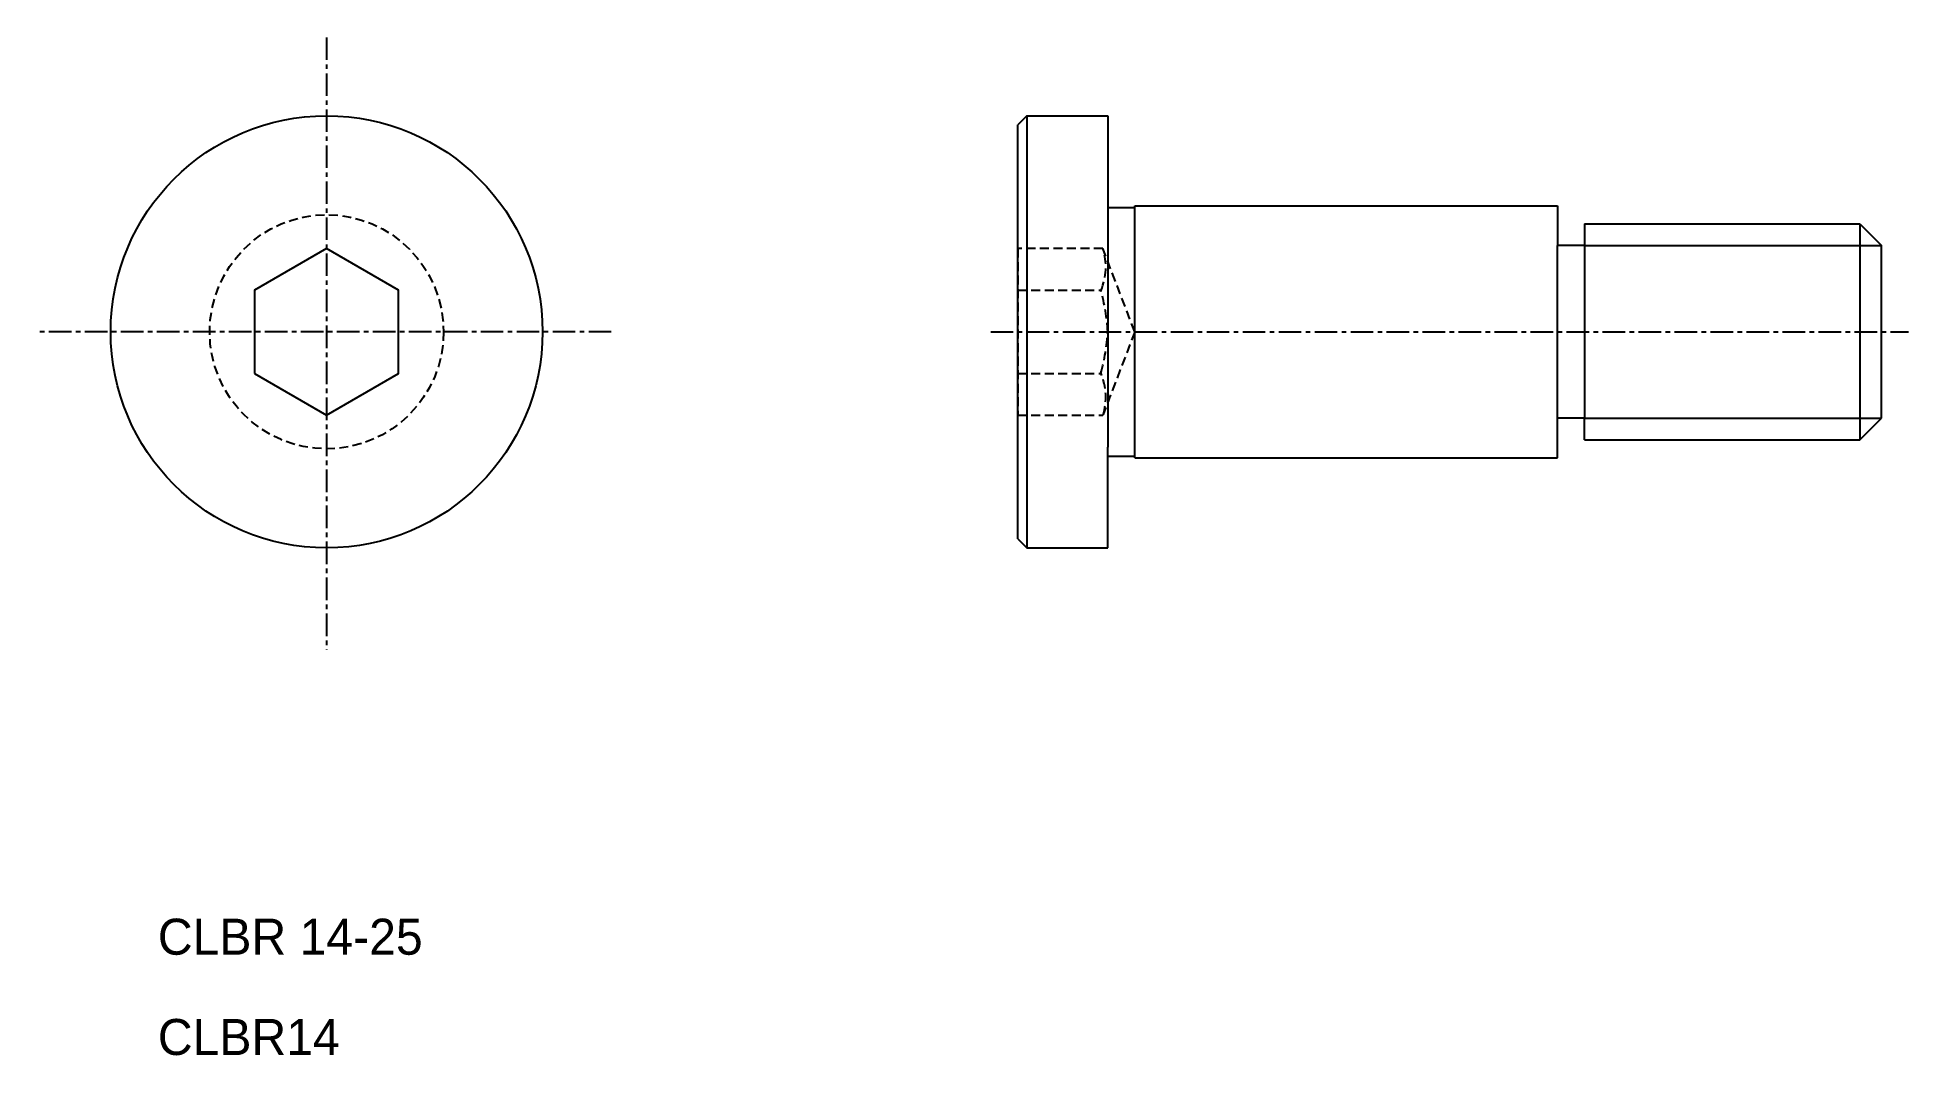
# Model space of a CAD drawing. Extents: x 89 to 193, y 28 to 84.
import ezdxf

# ---------------------------------------------------------------- set-up
doc = ezdxf.new("R2010")
doc.units = 0
doc.linetypes.add('CENTER', pattern=[2, 1.25, -0.25, 0.25, -0.25])
doc.linetypes.add('DASHED', pattern=[0.75, 0.5, -0.25])
doc.layers.get('0').update_dxf_attribs({"linetype": 'CONTINUOUS'})
doc.layers.add('CENTER', color=1, linetype='CENTER')

msp = doc.modelspace()

# ---------------------------------------------------------------- linework, layer by layer
for p, q in [((144.05, 79.87), (143.55, 79.37)), ((143.55, 56.37), (143.55, 79.37)), ((144.05, 79.87), (144.05, 55.87)), ((144.05, 79.87), (148.55, 79.87)), ((148.55, 79.87), (148.55, 74.27)), ((148.55, 74.77), (150.05, 74.77)), ((148.55, 74.27), (148.55, 61.47)), ((150.05, 74.87), (173.55, 74.87)), ((150.05, 60.87), (150.05, 74.87)), ((173.55, 74.87), (173.55, 72.67)), ((175.05, 73.87), (190.35, 73.87)), ((175.05, 73.87), (175.05, 72.67)), ((190.35, 73.87), (190.35, 61.87)), ((190.35, 73.87), (191.55, 72.67)), ((175.05, 72.67), (173.55, 72.67)), ((173.55, 63.07), (173.55, 72.67)), ((175.05, 72.67), (175.05, 63.07)), ((191.55, 63.07), (191.55, 72.67)), ((175.05, 63.07), (173.55, 63.07)), ((173.55, 60.87), (173.55, 63.07)), ((175.05, 61.87), (175.05, 63.07)), ((190.35, 61.87), (191.55, 63.07)), ((148.55, 55.87), (148.55, 61.47)), ((175.05, 61.87), (190.35, 61.87)), ((148.55, 60.97), (150.05, 60.97)), ((150.05, 60.87), (173.55, 60.87)), ((143.55, 56.37), (144.05, 55.87)), ((144.05, 55.87), (148.55, 55.87))]:
    msp.add_line(p, q)
at = {"color": 3, "linetype": 'DASHED'}
for p, q in [((143.55, 72.49), (143.55, 63.25)), ((148.28, 72.49), (143.55, 72.49)), ((150.05, 67.87), (148.28, 72.49)), ((143.55, 70.18), (148.17, 70.18)), ((150.05, 67.87), (148.28, 63.25)), ((143.55, 65.56), (148.17, 65.56)), ((143.55, 63.25), (148.28, 63.25))]:
    msp.add_line(p, q, dxfattribs=at)
at = {"color": 3}
for p, q in [((175.05, 72.67), (191.55, 72.67)), ((175.05, 63.07), (191.55, 63.07))]:
    msp.add_line(p, q, dxfattribs=at)
at = {"color": 7, "linetype": 'CONTINUOUS'}
msp.add_lwpolyline([(101.14, 65.56), (105.14, 63.25), (109.14, 65.56), (109.14, 70.18), (105.14, 72.49), (101.14, 70.18)], close=True, dxfattribs=at)
msp.add_circle((105.14, 67.87), 12)
at = {"color": 3, "linetype": 'DASHED'}
msp.add_circle((105.14, 67.87), 6.5, dxfattribs=at)
for centre, radius, start, end in [((145.08, 71.48), 3.36, 337.1129, 17.3823), ((138.34, 67.35), 10.22, 2.8952, 16.0443), ((138.34, 68.39), 10.22, 343.9557, 357.1048), ((145.08, 64.25), 3.36, 342.6177, 22.8871)]:
    msp.add_arc(centre, radius, start, end, dxfattribs=at)
at = {"layer": 'CENTER', "color": 1, "linetype": 'CENTER'}
for p, q in [((105.14, 84.22), (105.14, 50.21)), ((120.96, 67.87), (89.07, 67.87)), ((142.05, 67.87), (193.05, 67.87))]:
    msp.add_line(p, q, dxfattribs=at)

# ---------------------------------------------------------------- texts
for s, p in [('CLBR 14-25', (95.76, 33.28)), ('CLBR14', (95.76, 27.71))]:
    msp.add_text(s, height=2).set_placement(p)

doc.saveas('drawing.dxf')
